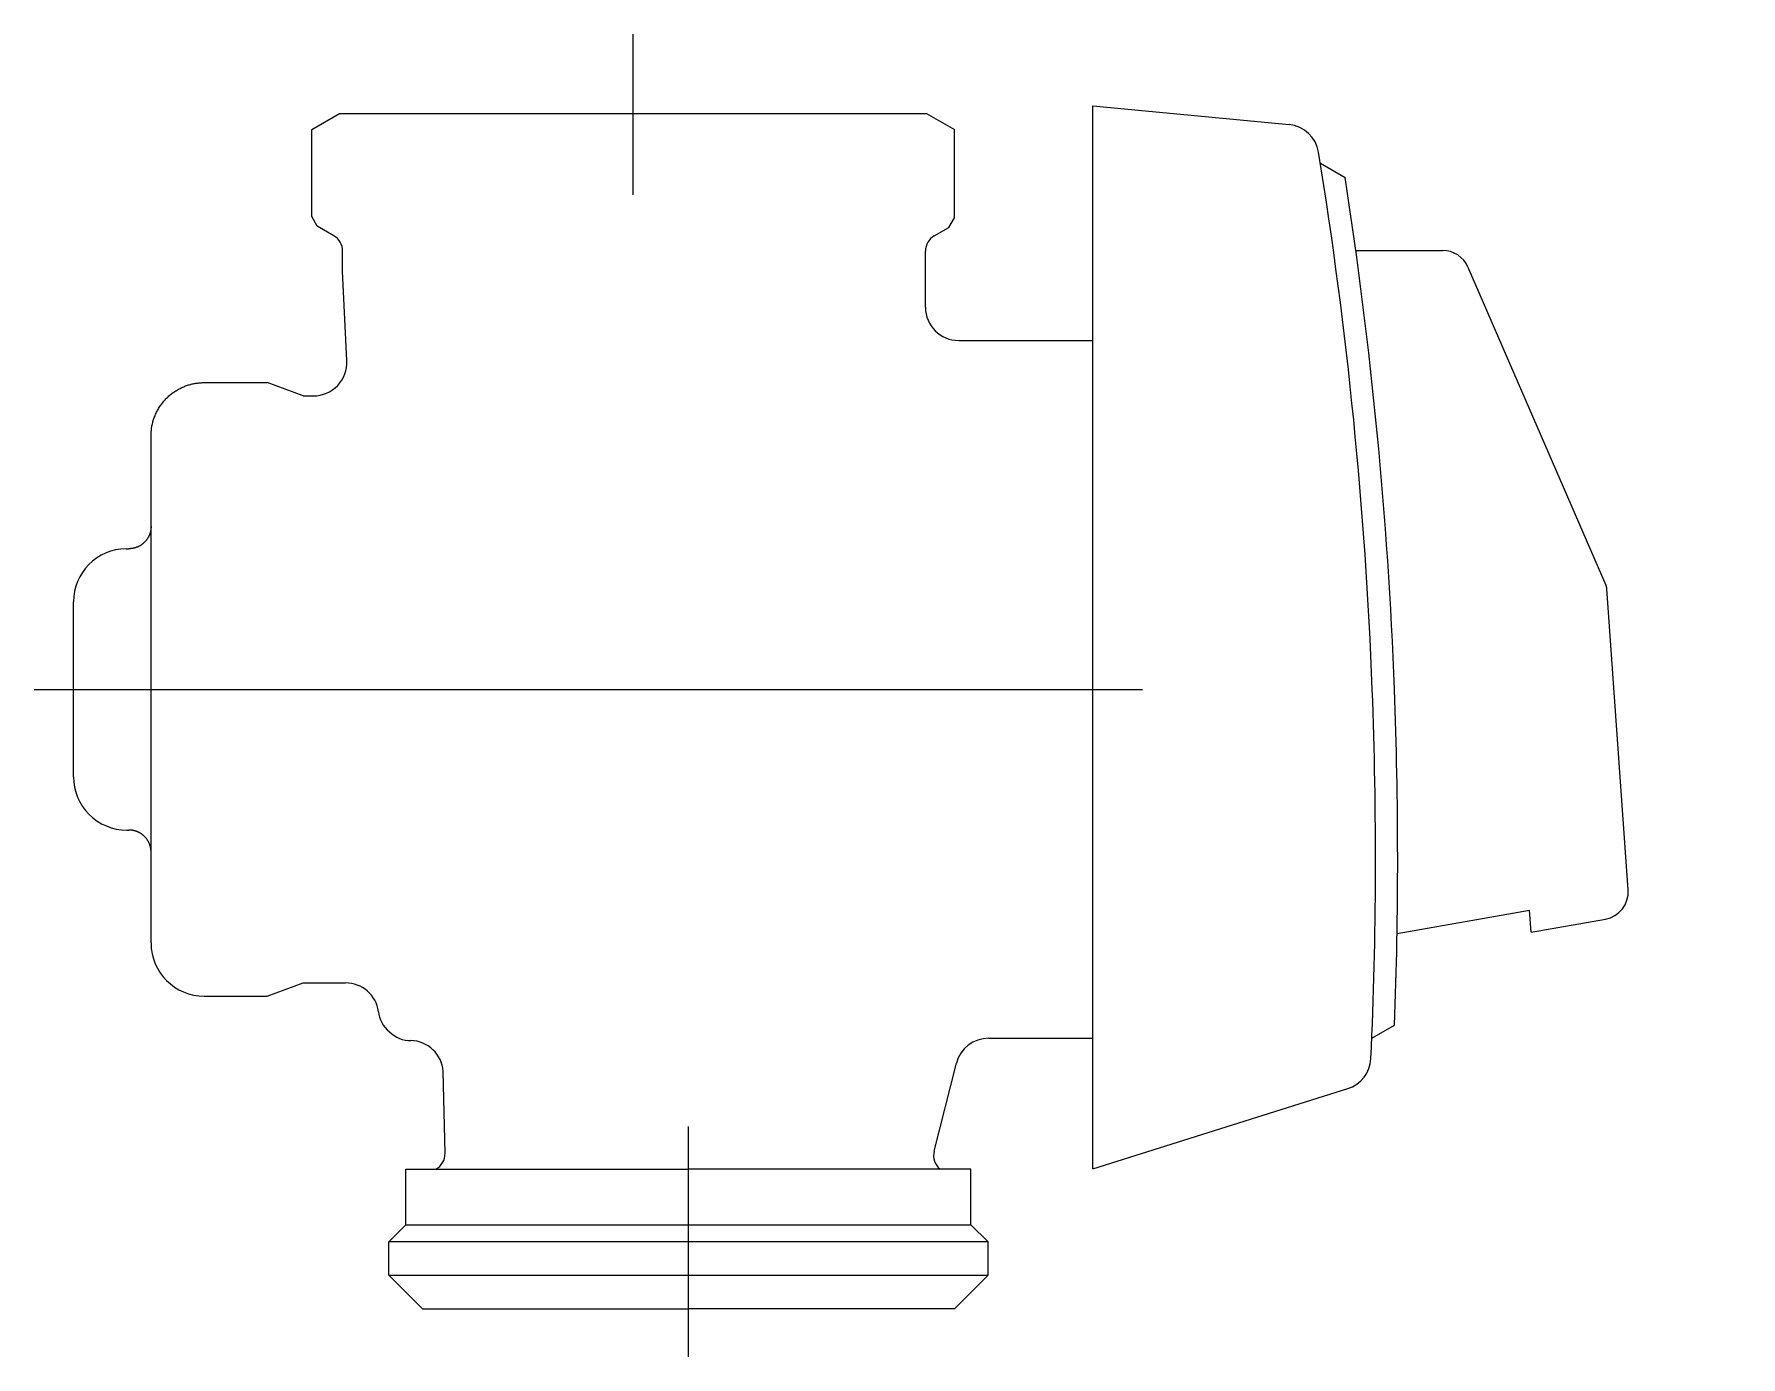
# Model space of a CAD drawing. Extents: x 8.308 to 8.462, y 16.972 to 17.092.
import ezdxf

# ---------------------------------------------------------------- set-up
doc = ezdxf.new("R2010")
doc.units = 0
doc.header["$LTSCALE"] = 0.2
doc.header["$MEASUREMENT"] = 0
doc.linetypes.add('AXES', pattern=[0.5400000065565109, 0.300000011920929, -0.07999999821186066, 0.07999999821186066, -0.07999999821186066])
doc.layers.get('0').update_dxf_attribs({"linetype": 'CONTINUOUS'})
doc.layers.add('DECA_EIXOS', color=5, linetype='AXES')

msp = doc.modelspace()

# ---------------------------------------------------------------- linework, layer by layer
at = {"linetype": 'CONTINUOUS'}
for p, q in [((8.332687801615487, 17.08320967512932), (8.335187009753037, 17.08465259713114)), ((8.335187009753037, 17.08465259713114), (8.388163108779253, 17.08465261238305)), ((8.388163108779253, 17.08465261238305), (8.390662332168713, 17.08320968293776)), ((8.403156440948127, 17.08535232924721), (8.420858728922529, 17.08364778839412)), ((8.403156440948127, 17.03267606747903), (8.403156440948127, 17.08535232924721)), ((8.332687801615487, 17.07534128191881), (8.332687801615487, 17.08320967512932)), ((8.390662332168713, 17.07523440671596), (8.390662332168713, 17.08320968293776)), ((8.423683786956312, 17.08015469488992), (8.425910032715166, 17.07886937146986)), ((8.333187576134602, 17.07447564463223), (8.332687801615487, 17.07534128191881)), ((8.390162557649596, 17.07436877959731), (8.390662332168713, 17.07523440671596)), ((8.334679480631737, 17.07361429160743), (8.333187576134602, 17.07447564463223)), ((8.38885525171607, 17.07361400096789), (8.390162557649596, 17.07436877959731)), ((8.33547949050748, 17.07040944022183), (8.335479479543809, 17.072228661232)), ((8.388055755683137, 17.0671599147595), (8.388055755844613, 17.0722292287818)), ((8.426877567267555, 17.07228552655616), (8.434703618055732, 17.07229168750237)), ((8.436998197560285, 17.07078714835326), (8.449446792994758, 17.04208641105579)), ((8.335868069551719, 17.06234838215958), (8.33547949050748, 17.07040944022183)), ((8.391053740793906, 17.06416191466404), (8.403156440948127, 17.06416185455733)), ((8.322999098277263, 17.06036356770366), (8.328661552119907, 17.06036356770366)), ((8.33190970011249, 17.0591641068242), (8.328661552119907, 17.06036356770366)), ((8.33190970011249, 17.0591641068242), (8.332833593068656, 17.0591641068242)), ((8.318194676103118, 17.03267605731109), (8.318194676103118, 17.05556436422401)), ((8.315951108879052, 17.0453689599488), (8.316192842851168, 17.04537131333628)), ((8.451449268914885, 17.01457466371486), (8.449526845747027, 17.0417591794181)), ((8.311197832835505, 17.02478625912625), (8.31119783679458, 17.04056918860597)), ((8.31819467715612, 17.00978732786843), (8.318194676103118, 17.03267605731109)), ((8.403156446032098, 16.98939562411907), (8.403156440948127, 17.03267606747903)), ((8.316002250591623, 17.01998265035218), (8.316192842851168, 17.01998177994999)), ((8.430598059090066, 17.01063777439989), (8.442559432426295, 17.01275659210728)), ((8.442701226872355, 17.01075149431153), (8.442559432426295, 17.01275659210728)), ((8.442701226872355, 17.01075149431153), (8.449390495044184, 17.01193641739461)), ((8.328661552119907, 17.00498855200249), (8.33190970011249, 17.00618799635905)), ((8.33190970011249, 17.00618799635905), (8.335728964874944, 17.00618800769182)), ((8.322988329836738, 17.0049913286635), (8.328661552119907, 17.00498855200249)), ((8.428324625118918, 17.00119027815902), (8.43037173403413, 17.00237217795375)), ((8.393759032710324, 17.00119025725057), (8.403156444646632, 17.00119026387782)), ((8.344716622022489, 16.99080671703448), (8.344548243990879, 16.99819160847854)), ((8.388837367554803, 16.99100543488229), (8.390853567024543, 16.9989313518744)), ((8.403156446032098, 16.98939562411907), (8.426152191046453, 16.99664615692881)), ((8.34118430398242, 16.98936262153229), (8.366672804457298, 16.98936262153229)), ((8.34118430398242, 16.98436487379915), (8.34118430398242, 16.98936262153229)), ((8.392161310016144, 16.98936261644832), (8.366672804457298, 16.98936262153229)), ((8.392161310016144, 16.98436486871518), (8.392161310016144, 16.98936261644832)), ((8.33963500500675, 16.98281557990745), (8.34118430398242, 16.98436487379915)), ((8.34118430398242, 16.98436487379915), (8.392161310016144, 16.98436486871518)), ((8.393710608991814, 16.9828155722815), (8.392161310016144, 16.98436486871518)), ((8.33963501517469, 16.97981692008283), (8.33963500500675, 16.98281557990745)), ((8.393710608991814, 16.9828155722815), (8.33963500500675, 16.98281557990745)), ((8.393710603907845, 16.97981691754085), (8.393710608991814, 16.9828155722815)), ((8.33963501517469, 16.97981692008283), (8.342683632623736, 16.97676830263379)), ((8.33963501517469, 16.97981692008283), (8.393710603907845, 16.97981691754085)), ((8.393710603907845, 16.97981691754085), (8.390661986458799, 16.97676830263379)), ((8.342683632623736, 16.97676830263379), (8.366672804457298, 16.97676830263379)), ((8.390661986458799, 16.97676830263379), (8.366672804457298, 16.97676830263379))]:
    msp.add_line(p, q, dxfattribs=at)
for centre, radius, start, end in [((8.420572149390678, 17.08067155383147), 0.00299, 9.214351591951838, 84.49998591174995), ((8.030836820759431, 17.01744801774209), 0.3978201430981922, 2.193744150496447, 9.214351591929745), ((8.030839930008575, 17.01744831638896), 0.3998161228112828, 2.18275593876887, 8.836958416698957), ((8.333879479543837, 17.07222865158947), 0.0016, 0.000345297395618289, 59.99995501569754), ((8.389654755844614, 17.07222922873087), 0.001599, 120.0001708208626, 179.9999981749021), ((8.434705673421448, 17.06979281575209), 0.002498872595574048, 23.44774246211446, 90.04712677003263), ((8.391053755683137, 17.067159914664), 0.002998, 179.9999981748927, 269.9997154469381), ((8.332833593068656, 17.0622021068242), 0.003038, 270, 2.75977649367361), ((8.31599783679458, 17.04056918740191), 0.0048, 90.55778221564776, 179.9999856276184), ((8.4485297867023, 17.04168867026152), 0.0009995490382328097, 4.045059204350474, 23.44822692895609), ((8.030836995862709, 17.01744797851024), 0.3978199696249947, 357.3933157337093, 2.193750762054779), ((8.03083644779471, 17.01744798048524), 0.3998196152921762, 357.8390638174336, 2.182785034180317), ((8.31599753708613, 17.02478235387711), 0.004799705839364677, 179.9533816601489, 270.0562667846602), ((8.448956695231272, 17.01439734851336), 0.002498872595575883, 279.9970929880443, 4.069018006662909), ((8.32299067715612, 17.00978732808907), 0.004796, 180.0000026359042, 269.9719575689938), ((8.335729764148704, 17.00317926392024), 0.003008743877742479, 7.809124324607973, 90.01522064207748), ((8.341540476704388, 16.99797715841471), 0.003015402606545133, 4.078216552724294, 88.46480560304913), ((8.393759034824576, 16.99819225725057), 0.002998, 90.0000404061799, 165.7277756613829), ((8.425260425324668, 16.99949832442378), 0.002988328215224008, 287.3625046797482, 357.2569710799015), ((8.343108179648961, 16.99077296291677), 0.001608796509636743, 298.7598876868, 1.202209472652358), ((8.3903992672607, 16.99061334661629), 0.001610361418940154, 165.9080686568906, 230.9573915247461)]:
    msp.add_arc(centre, radius, start, end, dxfattribs=at)
for points, degree in [([(8.318194676103118, 17.05556436422401), (8.318194411736714, 17.05716831841176), (8.318864428052166, 17.05868823204481), (8.320066064870495, 17.05980639008706), (8.321533003543333, 17.06036410660441), (8.322999098277263, 17.06036169934494)], 5), ([(8.318194733598474, 17.04736902348912), (8.318195170819836, 17.04670074589117), (8.317916020232925, 17.04606738753644), (8.317415147576439, 17.04560161460407), (8.3168037392592, 17.04536966104626), (8.316192900346524, 17.04537131333628)], 5), ([(8.318194676103118, 17.017983058405), (8.318195123492417, 17.01865134172242), (8.317915983073446, 17.01928471056284), (8.31741511041696, 17.01975049429864), (8.316803681763844, 17.01998245389367), (8.316192842851168, 17.01998080096815)], 5), ([(8.338707994042645, 17.00358770620168), (8.338786876910468, 17.00224440203652), (8.340284807460224, 17.00092518063399), (8.341621260976732, 17.00099147940678)], 3)]:
    msp.add_open_spline(points, degree=degree, dxfattribs=at)
at = {"layer": 'DECA_EIXOS'}
msp.add_line((8.366672804457298, 16.97243469668956), (8.366672804457298, 16.99323134169679), dxfattribs=at)
for points in [[(8.361675069434083, 17.0773162718128), (8.361675069434083, 17.09181231552355)], [(8.307647381859773, 17.03267605731109), (8.4616158646068, 17.03267605731109)]]:
    msp.add_lwpolyline(points, dxfattribs=at)

doc.saveas('drawing.dxf')
